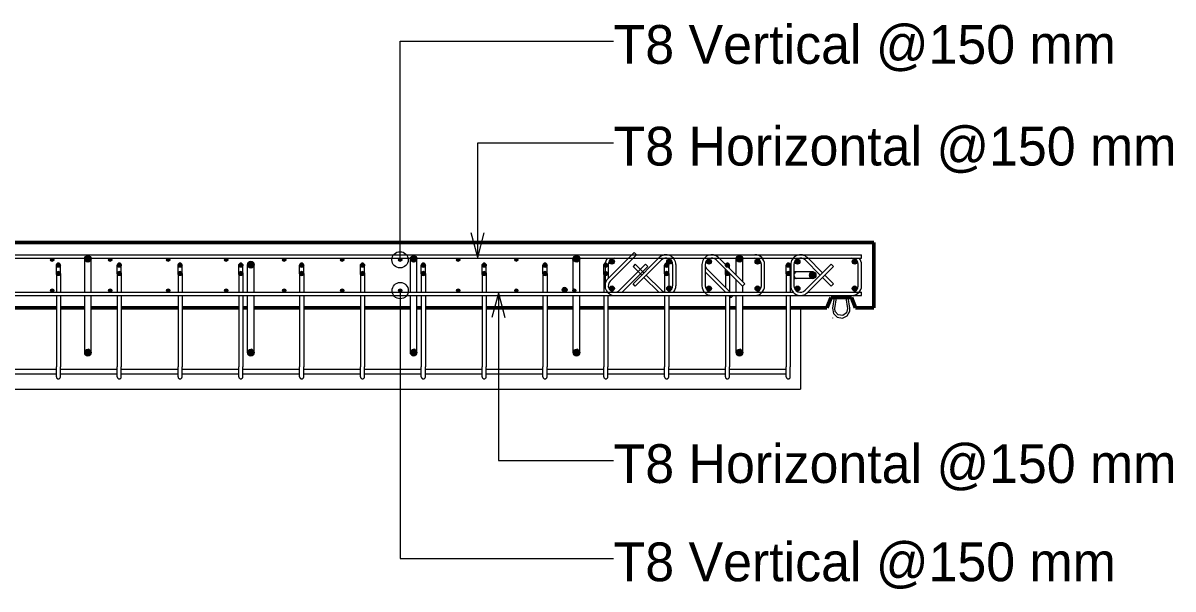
# Model space of a CAD drawing. Header units: millimetres. Extents: x -31655 to -5862, y 2843 to 78926.
# Drawn here: x -8687 to -5862, y 77382 to 78773 of the extents above; entities that cross this region are included whole.
import ezdxf

# ---------------------------------------------------------------- set-up
doc = ezdxf.new("R2010")
doc.units = ezdxf.units.MM
for name, color, linetype, lineweight in [('A-GENM', 13, 'Continuous', 18), ('A-WALL', 113, 'Continuous', 25), ('S-BEAM', 12, 'Continuous', 18), ('S-RBAR', 171, 'Continuous', 18), ('S-RBAR-IDEN', 171, 'Continuous', 9)]:
    doc.layers.add(name, color=color, linetype=linetype, lineweight=lineweight)
doc.styles.add('Nirmala UI', font='Nirmala.ttf', dxfattribs={"height": 95.25})

# ---------------------------------------------------------------- blocks, each defined once
blk = doc.blocks.new('loopbox down bent - Wire Loop-V2-Elevation Top1')
at = {"layer": 'A-GENM'}
for p, q in [((-26547.9, 78098), (-26551.7, 78072)), ((-26550.2, 78097.2), (-26548.6, 78097.2)), ((-26548.6, 78097.2), (-26548.6, 78098)), ((-26545.7, 78071.1), (-26541.8, 78097.5)), ((-26541.8, 78097.5), (-26541.7, 78098)), ((-26519, 78098), (-26519, 78097.5)), ((-26518.1, 78097.6), (-26519, 78097.5)), ((-26519, 78097.5), (-26515.1, 78071.1)), ((-26517.5, 78097.7), (-26518.1, 78097.6)), ((-26516.7, 78097.8), (-26517.5, 78097.7)), ((-26515.2, 78098), (-26516.7, 78097.8)), ((-26509.1, 78072), (-26512.9, 78098)), ((-26512.2, 78098), (-26512.2, 78097.2)), ((-26512.2, 78097.2), (-26510.6, 78097.2)), ((-26550.6, 78047.2), (-26550.6, 78048))]:
    blk.add_line(p, q, dxfattribs=at)
at = {"layer": 'A-GENM', "flags": 128}
for points in [[(-26551.7, 78072), (-26549.6, 78059), (-26540.3, 78049.7), (-26527.3, 78047.5), (-26515.5, 78053.2), (-26509.2, 78064.8), (-26509.1, 78072)], [(-26515.1, 78071.1), (-26517.5, 78060.3), (-26526.5, 78053.9), (-26537.5, 78055.1), (-26544.9, 78063.4), (-26545.7, 78071.1)]]:
    blk.add_lwpolyline(points, dxfattribs=at)
at = {"layer": 'A-GENM'}
for centre, start, end in [((-26550.2, 78098.4), 202.2055, 270), ((-26510.6, 78098.4), 270, 337.7945)]:
    blk.add_arc(centre, 1.2, start, end, dxfattribs=at)
blk = doc.blocks.new('M_Rectangular Corbel - M_Rectangular Corbel-5472199-Elevation Top1')
at = {"layer": 'S-BEAM'}
for p, q in [((-30270.4, 77873), (-30270.4, 78073)), ((-26630.4, 78073), (-26630.4, 77873)), ((-30270.4, 77873), (-26630.4, 77873))]:
    blk.add_line(p, q, dxfattribs=at)

msp = doc.modelspace()

# ---------------------------------------------------------------- hatches: boundary and pattern name
at = {"layer": 'S-RBAR'}
for points in [[(-8614.9, 78187), (-8610.9, 78191), (-8614.9, 78195), (-8618.9, 78191)], [(-8599.7, 78172.4), (-8594.7, 78177.4), (-8599.7, 78182.4), (-8604.7, 78177.4)], [(-8524.7, 78185.4), (-8519.2, 78193), (-8524.7, 78200.7), (-8533.7, 78197.7), (-8533.7, 78188.3)], [(-8472.4, 78187), (-8468.4, 78191), (-8472.4, 78195), (-8476.4, 78191)], [(-8450.3, 78172.4), (-8445.3, 78177.4), (-8450.3, 78182.4), (-8455.3, 78177.4)], [(-8330, 78187), (-8326, 78191), (-8330, 78195), (-8334, 78191), (-8331.2, 78188.2)], [(-8300.9, 78172.4), (-8295.9, 78177.4), (-8300.9, 78182.4), (-8305.9, 78177.4)], [(-8187.5, 78187), (-8183.5, 78191), (-8187.5, 78195), (-8191.5, 78191)], [(-8151.6, 78172.4), (-8146.6, 78177.4), (-8151.6, 78182.4), (-8156.6, 78177.4)], [(-8124.7, 78170.8), (-8119.2, 78178.4), (-8124.7, 78186), (-8133.7, 78183), (-8133.7, 78173.7)], [(-8045, 78187), (-8041, 78191), (-8045, 78195), (-8049, 78191)], [(-8002.2, 78172.4), (-7997.2, 78177.4), (-8002.2, 78182.4), (-8007.2, 78177.4)], [(-7902.5, 78187), (-7898.5, 78191), (-7902.5, 78195), (-7906.5, 78191)], [(-7852.8, 78172.4), (-7847.8, 78177.4), (-7852.8, 78182.4), (-7857.8, 78177.4)], [(-7760.1, 78187), (-7756.1, 78191), (-7760.1, 78195), (-7764.1, 78191)], [(-7724.7, 78185.4), (-7719.2, 78193), (-7724.7, 78200.7), (-7733.7, 78197.7), (-7733.7, 78188.3)], [(-7703.4, 78172.4), (-7698.4, 78177.4), (-7703.4, 78182.4), (-7708.4, 78177.4)], [(-7617.6, 78187), (-7613.6, 78191), (-7617.6, 78195), (-7621.6, 78191)], [(-7554.1, 78172.4), (-7549.1, 78177.4), (-7554.1, 78182.4), (-7559.1, 78177.4)], [(-7475.1, 78187), (-7471.1, 78191), (-7475.1, 78195), (-7479.1, 78191)], [(-7404.7, 78172.4), (-7399.7, 78177.4), (-7404.7, 78182.4), (-7409.7, 78177.4)], [(-7332.6, 78187), (-7328.6, 78191), (-7332.6, 78195), (-7336.6, 78191)], [(-7324.7, 78185.4), (-7319.2, 78193), (-7324.7, 78200.7), (-7333.7, 78197.7), (-7333.7, 78188.3)], [(-7255.3, 78172.4), (-7250.3, 78177.4), (-7255.3, 78182.4), (-7260.3, 78177.4)], [(-7240.3, 78180.1), (-7234.3, 78186.1), (-7240.3, 78192.1), (-7246.3, 78186.1), (-7243.2, 78183)], [(-7105.9, 78172.4), (-7100.9, 78177.4), (-7105.9, 78182.4), (-7110.9, 78177.4)], [(-7099.8, 78180.1), (-7093.8, 78186.1), (-7099.8, 78192.1), (-7105.8, 78186.1), (-7102.7, 78183)], [(-7001.8, 78180.1), (-6995.8, 78186.1), (-7001.8, 78192.1), (-7007.8, 78186.1), (-7004.7, 78183)], [(-6956.6, 78172.4), (-6951.6, 78177.4), (-6956.6, 78182.4), (-6961.6, 78177.4)], [(-6924.3, 78185.4), (-6918.8, 78193), (-6924.3, 78200.7), (-6933.3, 78197.7), (-6933.3, 78188.3)], [(-6882.6, 78180.1), (-6876.6, 78186.1), (-6882.6, 78192.1), (-6888.6, 78186.1), (-6885.5, 78183)], [(-6807.2, 78172.4), (-6802.2, 78177.4), (-6807.2, 78182.4), (-6812.2, 78177.4)], [(-6784.6, 78180.1), (-6778.6, 78186.1), (-6784.6, 78192.1), (-6790.6, 78186.1), (-6787.5, 78183)], [(-6644.1, 78180.1), (-6638.1, 78186.1), (-6644.1, 78192.1), (-6650.1, 78186.1), (-6647, 78183)], [(-8599.7, 78151.9), (-8594.7, 78156.9), (-8599.7, 78161.9), (-8604.7, 78156.9)], [(-8450.3, 78151.9), (-8445.3, 78156.9), (-8450.3, 78161.9), (-8455.3, 78156.9)], [(-8300.9, 78151.9), (-8295.9, 78156.9), (-8300.9, 78161.9), (-8305.9, 78156.9)], [(-8151.6, 78151.9), (-8146.6, 78156.9), (-8151.6, 78161.9), (-8156.6, 78156.9)], [(-8002.2, 78151.9), (-7997.2, 78156.9), (-8002.2, 78161.9), (-8007.2, 78156.9)], [(-7852.8, 78151.9), (-7847.8, 78156.9), (-7852.8, 78161.9), (-7857.8, 78156.9)], [(-7703.4, 78151.9), (-7698.4, 78156.9), (-7703.4, 78161.9), (-7708.4, 78156.9)], [(-7554.1, 78151.9), (-7549.1, 78156.9), (-7554.1, 78161.9), (-7559.1, 78156.9)], [(-7404.7, 78151.9), (-7399.7, 78156.9), (-7404.7, 78161.9), (-7409.7, 78156.9)], [(-7255.3, 78151.9), (-7250.3, 78156.9), (-7255.3, 78161.9), (-7260.3, 78156.9)], [(-7105.9, 78151.9), (-7100.9, 78156.9), (-7105.9, 78161.9), (-7110.9, 78156.9)], [(-6956.6, 78151.9), (-6951.6, 78156.9), (-6956.6, 78161.9), (-6961.6, 78156.9)], [(-6807.2, 78151.9), (-6802.2, 78156.9), (-6807.2, 78161.9), (-6812.2, 78156.9)], [(-6751.8, 78146.6), (-6742.4, 78146.6), (-6739.5, 78155.5), (-6747.1, 78161), (-6754.7, 78155.5)], [(-6751.8, 78146.6), (-6742.4, 78146.6), (-6739.5, 78155.5), (-6747.1, 78161), (-6754.7, 78155.5)], [(-7356.5, 78111), (-7350.5, 78117), (-7356.5, 78123), (-7362.4, 78116.9)], [(-7240.3, 78114), (-7234.3, 78120), (-7240.3, 78126), (-7246.3, 78120)], [(-7099.8, 78114), (-7093.8, 78120), (-7099.8, 78126), (-7105.8, 78120)], [(-7001.8, 78114), (-6995.8, 78120), (-7001.8, 78126), (-7007.8, 78120)], [(-6882.6, 78114), (-6876.6, 78120), (-6882.6, 78126), (-6888.6, 78120)], [(-6784.6, 78114), (-6778.6, 78120), (-6784.6, 78126), (-6790.6, 78120)], [(-6644.1, 78114), (-6638.1, 78120), (-6644.1, 78126), (-6650.1, 78120)], [(-8614.9, 78111), (-8610.9, 78115), (-8614.9, 78119), (-8618.9, 78115)], [(-8472.4, 78111), (-8468.4, 78115), (-8472.4, 78119), (-8476.4, 78115)], [(-8330, 78111), (-8326, 78115), (-8330, 78119), (-8334, 78115), (-8331.2, 78112.2)], [(-8187.5, 78111), (-8183.5, 78115), (-8187.5, 78119), (-8191.5, 78115)], [(-8045, 78111), (-8041, 78115), (-8045, 78119), (-8049, 78115)], [(-7902.5, 78111), (-7898.5, 78115), (-7902.5, 78119), (-7906.5, 78115)], [(-7760.1, 78111), (-7756.1, 78115), (-7760.1, 78119), (-7764.1, 78115)], [(-7617.6, 78111), (-7613.6, 78115), (-7617.6, 78119), (-7621.6, 78115)], [(-7475.1, 78111), (-7471.1, 78115), (-7475.1, 78119), (-7479.1, 78115)], [(-7332.6, 78111), (-7328.6, 78115), (-7332.6, 78119), (-7336.6, 78115)], [(-8524.7, 77955.4), (-8519.2, 77963), (-8524.7, 77970.7), (-8533.7, 77967.7), (-8533.7, 77958.3)], [(-8124.7, 77955.4), (-8119.2, 77963), (-8124.7, 77970.7), (-8133.7, 77967.7), (-8133.7, 77958.3)], [(-7724.7, 77955.4), (-7719.2, 77963), (-7724.7, 77970.7), (-7733.7, 77967.7), (-7733.7, 77958.3)], [(-7324.7, 77955.4), (-7319.2, 77963), (-7324.7, 77970.7), (-7333.7, 77967.7), (-7333.7, 77958.3)], [(-6924.3, 77955.4), (-6918.8, 77963), (-6924.3, 77970.7), (-6933.3, 77967.7), (-6933.3, 77958.3)]]:
    msp.add_hatch(color=256, dxfattribs=at).paths.add_polyline_path(points)
h = msp.add_hatch(color=256, dxfattribs=at)
edge = h.paths.add_edge_path()
edge.add_arc((-8614.9, 78191), 4, 0, 360)
h = msp.add_hatch(color=256, dxfattribs=at)
edge = h.paths.add_edge_path()
edge.add_arc((-8599.7, 78177.4), 5, 0, 360)
h = msp.add_hatch(color=256, dxfattribs=at)
edge = h.paths.add_edge_path()
edge.add_arc((-8527.2, 78193), 8, 0, 360)
h = msp.add_hatch(color=256, dxfattribs=at)
edge = h.paths.add_edge_path()
edge.add_arc((-8472.4, 78191), 4, 0, 360)
h = msp.add_hatch(color=256, dxfattribs=at)
edge = h.paths.add_edge_path()
edge.add_arc((-8450.3, 78177.4), 5, 0, 360)
h = msp.add_hatch(color=256, dxfattribs=at)
edge = h.paths.add_edge_path()
edge.add_arc((-8330, 78191), 4, 0, 360)
h = msp.add_hatch(color=256, dxfattribs=at)
edge = h.paths.add_edge_path()
edge.add_arc((-8300.9, 78177.4), 5, 0, 360)
h = msp.add_hatch(color=256, dxfattribs=at)
edge = h.paths.add_edge_path()
edge.add_arc((-8187.5, 78191), 4, 0, 360)
h = msp.add_hatch(color=256, dxfattribs=at)
edge = h.paths.add_edge_path()
edge.add_arc((-8151.6, 78177.4), 5, 0, 360)
h = msp.add_hatch(color=256, dxfattribs=at)
edge = h.paths.add_edge_path()
edge.add_arc((-8127.2, 78178.4), 8, 0, 360)
h = msp.add_hatch(color=256, dxfattribs=at)
edge = h.paths.add_edge_path()
edge.add_arc((-8045, 78191), 4, 0, 360)
h = msp.add_hatch(color=256, dxfattribs=at)
edge = h.paths.add_edge_path()
edge.add_arc((-8002.2, 78177.4), 5, 0, 360)
h = msp.add_hatch(color=256, dxfattribs=at)
edge = h.paths.add_edge_path()
edge.add_arc((-7902.5, 78191), 4, 0, 360)
h = msp.add_hatch(color=256, dxfattribs=at)
edge = h.paths.add_edge_path()
edge.add_arc((-7852.8, 78177.4), 5, 0, 360)
h = msp.add_hatch(color=256, dxfattribs=at)
edge = h.paths.add_edge_path()
edge.add_arc((-7760.1, 78191), 4, 0, 360)
h = msp.add_hatch(color=256, dxfattribs=at)
edge = h.paths.add_edge_path()
edge.add_arc((-7727.2, 78193), 8, 0, 360)
h = msp.add_hatch(color=256, dxfattribs=at)
edge = h.paths.add_edge_path()
edge.add_arc((-7703.4, 78177.4), 5, 0, 360)
h = msp.add_hatch(color=256, dxfattribs=at)
edge = h.paths.add_edge_path()
edge.add_arc((-7617.6, 78191), 4, 0, 360)
h = msp.add_hatch(color=256, dxfattribs=at)
edge = h.paths.add_edge_path()
edge.add_arc((-7554.1, 78177.4), 5, 0, 360)
h = msp.add_hatch(color=256, dxfattribs=at)
edge = h.paths.add_edge_path()
edge.add_arc((-7475.1, 78191), 4, 0, 360)
h = msp.add_hatch(color=256, dxfattribs=at)
edge = h.paths.add_edge_path()
edge.add_arc((-7404.7, 78177.4), 5, 0, 360)
h = msp.add_hatch(color=256, dxfattribs=at)
edge = h.paths.add_edge_path()
edge.add_arc((-7332.6, 78191), 4, 0, 360)
h = msp.add_hatch(color=256, dxfattribs=at)
edge = h.paths.add_edge_path()
edge.add_arc((-7327.2, 78193), 8, 0, 360)
h = msp.add_hatch(color=256, dxfattribs=at)
edge = h.paths.add_edge_path()
edge.add_arc((-7255.3, 78177.4), 5, 0, 360)
h = msp.add_hatch(color=256, dxfattribs=at)
edge = h.paths.add_edge_path()
edge.add_arc((-7240.3, 78186.1), 6, 0, 360)
h = msp.add_hatch(color=256, dxfattribs=at)
edge = h.paths.add_edge_path()
edge.add_arc((-7105.9, 78177.4), 5, 0, 360)
h = msp.add_hatch(color=256, dxfattribs=at)
edge = h.paths.add_edge_path()
edge.add_arc((-7099.8, 78186.1), 6, 0, 360)
h = msp.add_hatch(color=256, dxfattribs=at)
edge = h.paths.add_edge_path()
edge.add_arc((-7001.8, 78186.1), 6, 0, 360)
h = msp.add_hatch(color=256, dxfattribs=at)
edge = h.paths.add_edge_path()
edge.add_arc((-6956.6, 78177.4), 5, 0, 360)
h = msp.add_hatch(color=256, dxfattribs=at)
edge = h.paths.add_edge_path()
edge.add_arc((-6926.8, 78193), 8, 0, 360)
h = msp.add_hatch(color=256, dxfattribs=at)
edge = h.paths.add_edge_path()
edge.add_arc((-6882.6, 78186.1), 6, 0, 360)
h = msp.add_hatch(color=256, dxfattribs=at)
edge = h.paths.add_edge_path()
edge.add_arc((-6807.2, 78177.4), 5, 0, 360)
h = msp.add_hatch(color=256, dxfattribs=at)
edge = h.paths.add_edge_path()
edge.add_arc((-6784.6, 78186.1), 6, 0, 360)
h = msp.add_hatch(color=256, dxfattribs=at)
edge = h.paths.add_edge_path()
edge.add_arc((-6644.1, 78186.1), 6, 0, 360)
h = msp.add_hatch(color=256, dxfattribs=at)
edge = h.paths.add_edge_path()
edge.add_arc((-8599.7, 78156.9), 5, 0, 360)
h = msp.add_hatch(color=256, dxfattribs=at)
edge = h.paths.add_edge_path()
edge.add_arc((-8450.3, 78156.9), 5, 0, 360)
h = msp.add_hatch(color=256, dxfattribs=at)
edge = h.paths.add_edge_path()
edge.add_arc((-8300.9, 78156.9), 5, 0, 360)
h = msp.add_hatch(color=256, dxfattribs=at)
edge = h.paths.add_edge_path()
edge.add_arc((-8151.6, 78156.9), 5, 0, 360)
h = msp.add_hatch(color=256, dxfattribs=at)
edge = h.paths.add_edge_path()
edge.add_arc((-8002.2, 78156.9), 5, 0, 360)
h = msp.add_hatch(color=256, dxfattribs=at)
edge = h.paths.add_edge_path()
edge.add_arc((-7852.8, 78156.9), 5, 0, 360)
h = msp.add_hatch(color=256, dxfattribs=at)
edge = h.paths.add_edge_path()
edge.add_arc((-7703.4, 78156.9), 5, 0, 360)
h = msp.add_hatch(color=256, dxfattribs=at)
edge = h.paths.add_edge_path()
edge.add_arc((-7554.1, 78156.9), 5, 0, 360)
h = msp.add_hatch(color=256, dxfattribs=at)
edge = h.paths.add_edge_path()
edge.add_arc((-7404.7, 78156.9), 5, 0, 360)
h = msp.add_hatch(color=256, dxfattribs=at)
edge = h.paths.add_edge_path()
edge.add_arc((-7255.3, 78156.9), 5, 0, 360)
h = msp.add_hatch(color=256, dxfattribs=at)
edge = h.paths.add_edge_path()
edge.add_arc((-7105.9, 78156.9), 5, 0, 360)
h = msp.add_hatch(color=256, dxfattribs=at)
edge = h.paths.add_edge_path()
edge.add_arc((-6956.6, 78156.9), 5, 0, 360)
h = msp.add_hatch(color=256, dxfattribs=at)
edge = h.paths.add_edge_path()
edge.add_arc((-6807.2, 78156.9), 5, 0, 360)
h = msp.add_hatch(color=256, dxfattribs=at)
edge = h.paths.add_edge_path()
edge.add_arc((-6747.1, 78153), 8, 0, 360)
h = msp.add_hatch(color=256, dxfattribs=at)
edge = h.paths.add_edge_path()
edge.add_arc((-6747.1, 78153), 8, 0, 360)
h = msp.add_hatch(color=256, dxfattribs=at)
edge = h.paths.add_edge_path()
edge.add_arc((-7356.5, 78117), 6, 0, 360)
h = msp.add_hatch(color=256, dxfattribs=at)
edge = h.paths.add_edge_path()
edge.add_arc((-7240.3, 78120), 6, 0, 360)
h = msp.add_hatch(color=256, dxfattribs=at)
edge = h.paths.add_edge_path()
edge.add_arc((-7099.8, 78120), 6, 0, 360)
h = msp.add_hatch(color=256, dxfattribs=at)
edge = h.paths.add_edge_path()
edge.add_arc((-7001.8, 78120), 6, 0, 360)
h = msp.add_hatch(color=256, dxfattribs=at)
edge = h.paths.add_edge_path()
edge.add_arc((-6882.6, 78120), 6, 0, 360)
h = msp.add_hatch(color=256, dxfattribs=at)
edge = h.paths.add_edge_path()
edge.add_arc((-6784.6, 78120), 6, 0, 360)
h = msp.add_hatch(color=256, dxfattribs=at)
edge = h.paths.add_edge_path()
edge.add_arc((-6644.1, 78120), 6, 0, 360)
h = msp.add_hatch(color=256, dxfattribs=at)
edge = h.paths.add_edge_path()
edge.add_arc((-8614.9, 78115), 4, 0, 360)
h = msp.add_hatch(color=256, dxfattribs=at)
edge = h.paths.add_edge_path()
edge.add_arc((-8472.4, 78115), 4, 0, 360)
h = msp.add_hatch(color=256, dxfattribs=at)
edge = h.paths.add_edge_path()
edge.add_arc((-8330, 78115), 4, 0, 360)
h = msp.add_hatch(color=256, dxfattribs=at)
edge = h.paths.add_edge_path()
edge.add_arc((-8187.5, 78115), 4, 0, 360)
h = msp.add_hatch(color=256, dxfattribs=at)
edge = h.paths.add_edge_path()
edge.add_arc((-8045, 78115), 4, 0, 360)
h = msp.add_hatch(color=256, dxfattribs=at)
edge = h.paths.add_edge_path()
edge.add_arc((-7902.5, 78115), 4, 0, 360)
h = msp.add_hatch(color=256, dxfattribs=at)
edge = h.paths.add_edge_path()
edge.add_arc((-7760.1, 78115), 4, 0, 360)
h = msp.add_hatch(color=256, dxfattribs=at)
edge = h.paths.add_edge_path()
edge.add_arc((-7617.6, 78115), 4, 0, 360)
h = msp.add_hatch(color=256, dxfattribs=at)
edge = h.paths.add_edge_path()
edge.add_arc((-7475.1, 78115), 4, 0, 360)
h = msp.add_hatch(color=256, dxfattribs=at)
edge = h.paths.add_edge_path()
edge.add_arc((-7332.6, 78115), 4, 0, 360)
h = msp.add_hatch(color=256, dxfattribs=at)
edge = h.paths.add_edge_path()
edge.add_arc((-8527.2, 77963), 8, 0, 360)
h = msp.add_hatch(color=256, dxfattribs=at)
edge = h.paths.add_edge_path()
edge.add_arc((-8127.2, 77963), 8, 0, 360)
h = msp.add_hatch(color=256, dxfattribs=at)
edge = h.paths.add_edge_path()
edge.add_arc((-7727.2, 77963), 8, 0, 360)
h = msp.add_hatch(color=256, dxfattribs=at)
edge = h.paths.add_edge_path()
edge.add_arc((-7327.2, 77963), 8, 0, 360)
h = msp.add_hatch(color=256, dxfattribs=at)
edge = h.paths.add_edge_path()
edge.add_arc((-6926.8, 77963), 8, 0, 360)

# ---------------------------------------------------------------- linework, layer by layer
at = {"layer": 'A-WALL', "lineweight": 50}
for p, q in [((-6597.2, 78233), (-10597.2, 78233)), ((-6597.2, 78073), (-6597.2, 78233)), ((-6712.2, 78073), (-6702.2, 78098)), ((-6702.2, 78098), (-6652.2, 78098)), ((-6652.2, 78098), (-6642.2, 78073)), ((-8744.1, 78073), (-8604.7, 78073)), ((-8594.7, 78073), (-8535.2, 78073)), ((-8519.2, 78073), (-8455.3, 78073)), ((-8445.3, 78073), (-8305.9, 78073)), ((-8295.9, 78073), (-8156.6, 78073)), ((-8146.6, 78073), (-8135.2, 78073)), ((-8119.2, 78073), (-8007.2, 78073)), ((-7997.2, 78073), (-7857.8, 78073)), ((-7847.8, 78073), (-7735.2, 78073)), ((-7719.2, 78073), (-7708.4, 78073)), ((-7698.4, 78073), (-7559.1, 78073)), ((-7549.1, 78073), (-7409.7, 78073)), ((-7399.7, 78073), (-7335.2, 78073)), ((-7319.2, 78073), (-7260.3, 78073)), ((-7250.3, 78073), (-7110.9, 78073)), ((-7100.9, 78073), (-6961.6, 78073)), ((-6951.6, 78073), (-6934.8, 78073)), ((-6918.8, 78073), (-6812.2, 78073)), ((-6802.2, 78073), (-6712.2, 78073)), ((-6642.2, 78073), (-6597.2, 78073))]:
    msp.add_line(p, q, dxfattribs=at)
at = {"layer": 'S-RBAR'}
for p, q in [((-7185.8, 78208.4), (-7250.2, 78144)), ((-7185.8, 78208.4), (-7180.2, 78202.7)), ((-9961.2, 78203), (-6627.2, 78203)), ((-9943.5, 78195), (-6627.2, 78195)), ((-8614.9, 78195), (-8618.9, 78191)), ((-8618.9, 78191), (-8614.9, 78187)), ((-8610.9, 78191), (-8614.9, 78195)), ((-8614.9, 78187), (-8610.9, 78191)), ((-8599.7, 78182.4), (-8604.7, 78177.4)), ((-8594.7, 78177.4), (-8599.7, 78182.4)), ((-8535.2, 78153), (-8535.2, 78193)), ((-8524.7, 78200.7), (-8533.7, 78197.7)), ((-8533.7, 78197.7), (-8533.7, 78188.3)), ((-8533.7, 78188.3), (-8524.7, 78185.4)), ((-8519.2, 78193), (-8524.7, 78200.7)), ((-8524.7, 78185.4), (-8519.2, 78193)), ((-8519.2, 78153), (-8519.2, 78193)), ((-8472.4, 78195), (-8476.4, 78191)), ((-8476.4, 78191), (-8472.4, 78187)), ((-8468.4, 78191), (-8472.4, 78195)), ((-8472.4, 78187), (-8468.4, 78191)), ((-8450.3, 78182.4), (-8455.3, 78177.4)), ((-8445.3, 78177.4), (-8450.3, 78182.4)), ((-8330, 78195), (-8334, 78191)), ((-8334, 78191), (-8331.2, 78188.2)), ((-8331.2, 78188.2), (-8330, 78187)), ((-8326, 78191), (-8330, 78195)), ((-8330, 78187), (-8326, 78191)), ((-8300.9, 78182.4), (-8305.9, 78177.4)), ((-8295.9, 78177.4), (-8300.9, 78182.4)), ((-8187.5, 78195), (-8191.5, 78191)), ((-8191.5, 78191), (-8187.5, 78187)), ((-8183.5, 78191), (-8187.5, 78195)), ((-8187.5, 78187), (-8183.5, 78191)), ((-8151.6, 78182.4), (-8156.6, 78177.4)), ((-8146.6, 78177.4), (-8151.6, 78182.4)), ((-8124.7, 78186), (-8133.7, 78183)), ((-8133.7, 78183), (-8133.7, 78173.7)), ((-8119.2, 78178.4), (-8124.7, 78186)), ((-8045, 78195), (-8049, 78191)), ((-8049, 78191), (-8045, 78187)), ((-8041, 78191), (-8045, 78195)), ((-8045, 78187), (-8041, 78191)), ((-8002.2, 78182.4), (-8007.2, 78177.4)), ((-7997.2, 78177.4), (-8002.2, 78182.4)), ((-7902.5, 78195), (-7906.5, 78191)), ((-7906.5, 78191), (-7902.5, 78187)), ((-7898.5, 78191), (-7902.5, 78195)), ((-7902.5, 78187), (-7898.5, 78191)), ((-7852.8, 78182.4), (-7857.8, 78177.4)), ((-7847.8, 78177.4), (-7852.8, 78182.4)), ((-7760.1, 78195), (-7764.1, 78191)), ((-7764.1, 78191), (-7760.1, 78187)), ((-7756.1, 78191), (-7760.1, 78195)), ((-7760.1, 78187), (-7756.1, 78191)), ((-7735.2, 78153), (-7735.2, 78193)), ((-7724.7, 78200.7), (-7733.7, 78197.7)), ((-7733.7, 78197.7), (-7733.7, 78188.3)), ((-7733.7, 78188.3), (-7724.7, 78185.4)), ((-7719.2, 78193), (-7724.7, 78200.7)), ((-7724.7, 78185.4), (-7719.2, 78193)), ((-7719.2, 78153), (-7719.2, 78193)), ((-7703.4, 78182.4), (-7708.4, 78177.4)), ((-7698.4, 78177.4), (-7703.4, 78182.4)), ((-7617.6, 78195), (-7621.6, 78191)), ((-7621.6, 78191), (-7617.6, 78187)), ((-7613.6, 78191), (-7617.6, 78195)), ((-7617.6, 78187), (-7613.6, 78191)), ((-7554.1, 78182.4), (-7559.1, 78177.4)), ((-7549.1, 78177.4), (-7554.1, 78182.4)), ((-7475.1, 78195), (-7479.1, 78191)), ((-7479.1, 78191), (-7475.1, 78187)), ((-7471.1, 78191), (-7475.1, 78195)), ((-7475.1, 78187), (-7471.1, 78191)), ((-7404.7, 78182.4), (-7409.7, 78177.4)), ((-7399.7, 78177.4), (-7404.7, 78182.4)), ((-7332.6, 78195), (-7336.6, 78191)), ((-7336.6, 78191), (-7332.6, 78187)), ((-7335.2, 78153), (-7335.2, 78193)), ((-7324.7, 78200.7), (-7333.7, 78197.7)), ((-7333.7, 78197.7), (-7333.7, 78188.3)), ((-7333.7, 78188.3), (-7324.7, 78185.4)), ((-7328.6, 78191), (-7332.6, 78195)), ((-7332.6, 78187), (-7328.6, 78191)), ((-7319.2, 78193), (-7324.7, 78200.7)), ((-7324.7, 78185.4), (-7319.2, 78193)), ((-7319.2, 78153), (-7319.2, 78193)), ((-7255.3, 78182.4), (-7260.3, 78177.4)), ((-7257.2, 78179), (-7257.2, 78127)), ((-7250.3, 78177.4), (-7255.3, 78182.4)), ((-7249.2, 78179), (-7249.2, 78145)), ((-7240.3, 78192.1), (-7246.3, 78186.1)), ((-7246.3, 78186.1), (-7243.2, 78183)), ((-7180.2, 78202.7), (-7244.5, 78138.4)), ((-7243.2, 78183), (-7240.3, 78180.1)), ((-7234.3, 78186.1), (-7240.3, 78192.1)), ((-7240.3, 78180.1), (-7234.3, 78186.1)), ((-7221.9, 78115.7), (-7157.5, 78180.1)), ((-7188.5, 78131.7), (-7124.2, 78196)), ((-7182.9, 78180.1), (-7188.5, 78174.4)), ((-7182.9, 78126), (-7118.5, 78190.4)), ((-7161.5, 78158.7), (-7182.9, 78180.1)), ((-7151.9, 78174.4), (-7157.5, 78180.1)), ((-7105.9, 78182.4), (-7110.9, 78177.4)), ((-7100.9, 78177.4), (-7105.9, 78182.4)), ((-7099.8, 78192.1), (-7105.8, 78186.1)), ((-7105.8, 78186.1), (-7102.7, 78183)), ((-7102.7, 78183), (-7099.8, 78180.1)), ((-7093.8, 78186.1), (-7099.8, 78192.1)), ((-7099.8, 78180.1), (-7093.8, 78186.1)), ((-7091.2, 78179), (-7091.2, 78127)), ((-7083.2, 78179), (-7083.2, 78127)), ((-7019.2, 78179), (-7019.2, 78127)), ((-7011.2, 78179), (-7011.2, 78127)), ((-7001.8, 78192.1), (-7007.8, 78186.1)), ((-7007.8, 78186.1), (-7004.7, 78183)), ((-7004.7, 78183), (-7001.8, 78180.1)), ((-6995.8, 78186.1), (-7001.8, 78192.1)), ((-7001.8, 78180.1), (-6995.8, 78186.1)), ((-6919.6, 78126), (-6983.9, 78190.4)), ((-6913.9, 78131.7), (-6978.3, 78196)), ((-6956.6, 78182.4), (-6961.6, 78177.4)), ((-6951.6, 78177.4), (-6956.6, 78182.4)), ((-6934.8, 78153), (-6934.8, 78193)), ((-6924.3, 78200.7), (-6933.3, 78197.7)), ((-6933.3, 78197.7), (-6933.3, 78188.3)), ((-6933.3, 78188.3), (-6924.3, 78185.4)), ((-6918.8, 78193), (-6924.3, 78200.7)), ((-6924.3, 78185.4), (-6918.8, 78193)), ((-6918.8, 78153), (-6918.8, 78193)), ((-6882.6, 78192.1), (-6888.6, 78186.1)), ((-6888.6, 78186.1), (-6885.5, 78183)), ((-6885.5, 78183), (-6882.6, 78180.1)), ((-6876.6, 78186.1), (-6882.6, 78192.1)), ((-6882.6, 78180.1), (-6876.6, 78186.1)), ((-6873.2, 78127), (-6873.2, 78179)), ((-6865.2, 78127), (-6865.2, 78179)), ((-6807.2, 78182.4), (-6812.2, 78177.4)), ((-6802.2, 78177.4), (-6807.2, 78182.4)), ((-6801.2, 78179), (-6801.2, 78127)), ((-6793.2, 78179), (-6793.2, 78127)), ((-6784.6, 78192.1), (-6790.6, 78186.1)), ((-6790.6, 78186.1), (-6787.5, 78183)), ((-6787.5, 78183), (-6784.6, 78180.1)), ((-6778.6, 78186.1), (-6784.6, 78192.1)), ((-6784.6, 78180.1), (-6778.6, 78186.1)), ((-6728.6, 78153), (-6765.9, 78190.4)), ((-6765.9, 78115.7), (-6701.5, 78180.1)), ((-6722.9, 78158.7), (-6760.2, 78196)), ((-6695.9, 78174.4), (-6701.5, 78180.1)), ((-6644.1, 78192.1), (-6650.1, 78186.1)), ((-6650.1, 78186.1), (-6647, 78183)), ((-6647, 78183), (-6644.1, 78180.1)), ((-6638.1, 78186.1), (-6644.1, 78192.1)), ((-6644.1, 78180.1), (-6638.1, 78186.1)), ((-6635.2, 78127), (-6635.2, 78179)), ((-6627.2, 78195), (-6627.2, 78203)), ((-6627.2, 78127), (-6627.2, 78179)), ((-8604.7, 78157.1), (-8604.7, 78177.4)), ((-8604.7, 78177.4), (-8599.7, 78172.4)), ((-8599.7, 78161.9), (-8604.7, 78156.9)), ((-8604.7, 78156.9), (-8604.7, 78131.9)), ((-8604.7, 78156.9), (-8599.7, 78151.9)), ((-8599.7, 78172.4), (-8594.7, 78177.4)), ((-8594.7, 78156.9), (-8599.7, 78161.9)), ((-8599.7, 78151.9), (-8594.7, 78156.9)), ((-8594.7, 78157.1), (-8594.7, 78177.4)), ((-8594.7, 78156.9), (-8594.7, 78131.9)), ((-8535.2, 78111), (-8535.2, 78153)), ((-8519.2, 78111), (-8519.2, 78153)), ((-8455.3, 78157.1), (-8455.3, 78177.4)), ((-8455.3, 78177.4), (-8450.3, 78172.4)), ((-8450.3, 78161.9), (-8455.3, 78156.9)), ((-8455.3, 78156.9), (-8455.3, 78131.9)), ((-8455.3, 78156.9), (-8450.3, 78151.9)), ((-8450.3, 78172.4), (-8445.3, 78177.4)), ((-8445.3, 78156.9), (-8450.3, 78161.9)), ((-8450.3, 78151.9), (-8445.3, 78156.9)), ((-8445.3, 78157.1), (-8445.3, 78177.4)), ((-8445.3, 78156.9), (-8445.3, 78131.9)), ((-8305.9, 78157.1), (-8305.9, 78177.4)), ((-8305.9, 78177.4), (-8300.9, 78172.4)), ((-8300.9, 78161.9), (-8305.9, 78156.9)), ((-8305.9, 78156.9), (-8305.9, 78131.9)), ((-8305.9, 78156.9), (-8300.9, 78151.9)), ((-8300.9, 78172.4), (-8295.9, 78177.4)), ((-8295.9, 78156.9), (-8300.9, 78161.9)), ((-8300.9, 78151.9), (-8295.9, 78156.9)), ((-8295.9, 78157.1), (-8295.9, 78177.4)), ((-8295.9, 78156.9), (-8295.9, 78131.9)), ((-8156.6, 78157.1), (-8156.6, 78177.4)), ((-8156.6, 78177.4), (-8151.6, 78172.4)), ((-8151.6, 78161.9), (-8156.6, 78156.9)), ((-8156.6, 78156.9), (-8156.6, 78131.9)), ((-8156.6, 78156.9), (-8151.6, 78151.9)), ((-8151.6, 78172.4), (-8146.6, 78177.4)), ((-8146.6, 78156.9), (-8151.6, 78161.9)), ((-8151.6, 78151.9), (-8146.6, 78156.9)), ((-8146.6, 78157.1), (-8146.6, 78177.4)), ((-8146.6, 78156.9), (-8146.6, 78131.9)), ((-8135.2, 78138.4), (-8135.2, 78178.4)), ((-8133.7, 78173.7), (-8124.7, 78170.8)), ((-8124.7, 78170.8), (-8119.2, 78178.4)), ((-8119.2, 78138.4), (-8119.2, 78178.4)), ((-8007.2, 78157.1), (-8007.2, 78177.4)), ((-8007.2, 78177.4), (-8002.2, 78172.4)), ((-8002.2, 78161.9), (-8007.2, 78156.9)), ((-8007.2, 78156.9), (-8007.2, 78131.9)), ((-8007.2, 78156.9), (-8002.2, 78151.9)), ((-8002.2, 78172.4), (-7997.2, 78177.4)), ((-7997.2, 78156.9), (-8002.2, 78161.9)), ((-8002.2, 78151.9), (-7997.2, 78156.9)), ((-7997.2, 78157.1), (-7997.2, 78177.4)), ((-7997.2, 78156.9), (-7997.2, 78131.9)), ((-7857.8, 78157.1), (-7857.8, 78177.4)), ((-7857.8, 78177.4), (-7852.8, 78172.4)), ((-7852.8, 78161.9), (-7857.8, 78156.9)), ((-7857.8, 78156.9), (-7857.8, 78131.9)), ((-7857.8, 78156.9), (-7852.8, 78151.9)), ((-7852.8, 78172.4), (-7847.8, 78177.4)), ((-7847.8, 78156.9), (-7852.8, 78161.9)), ((-7852.8, 78151.9), (-7847.8, 78156.9)), ((-7847.8, 78157.1), (-7847.8, 78177.4)), ((-7847.8, 78156.9), (-7847.8, 78131.9)), ((-7735.2, 78111), (-7735.2, 78153)), ((-7719.2, 78111), (-7719.2, 78153)), ((-7708.4, 78157.1), (-7708.4, 78177.4)), ((-7708.4, 78177.4), (-7703.4, 78172.4)), ((-7703.4, 78161.9), (-7708.4, 78156.9)), ((-7708.4, 78156.9), (-7708.4, 78131.9)), ((-7708.4, 78156.9), (-7703.4, 78151.9)), ((-7703.4, 78172.4), (-7698.4, 78177.4)), ((-7698.4, 78156.9), (-7703.4, 78161.9)), ((-7703.4, 78151.9), (-7698.4, 78156.9)), ((-7698.4, 78157.1), (-7698.4, 78177.4)), ((-7698.4, 78156.9), (-7698.4, 78131.9)), ((-7559.1, 78157.1), (-7559.1, 78177.4)), ((-7559.1, 78177.4), (-7554.1, 78172.4)), ((-7554.1, 78161.9), (-7559.1, 78156.9)), ((-7559.1, 78156.9), (-7559.1, 78131.9)), ((-7559.1, 78156.9), (-7554.1, 78151.9)), ((-7554.1, 78172.4), (-7549.1, 78177.4)), ((-7549.1, 78156.9), (-7554.1, 78161.9)), ((-7554.1, 78151.9), (-7549.1, 78156.9)), ((-7549.1, 78157.1), (-7549.1, 78177.4)), ((-7549.1, 78156.9), (-7549.1, 78131.9)), ((-7409.7, 78157.1), (-7409.7, 78177.4)), ((-7409.7, 78177.4), (-7404.7, 78172.4)), ((-7404.7, 78161.9), (-7409.7, 78156.9)), ((-7409.7, 78156.9), (-7409.7, 78131.9)), ((-7409.7, 78156.9), (-7404.7, 78151.9)), ((-7404.7, 78172.4), (-7399.7, 78177.4)), ((-7399.7, 78156.9), (-7404.7, 78161.9)), ((-7404.7, 78151.9), (-7399.7, 78156.9)), ((-7399.7, 78157.1), (-7399.7, 78177.4)), ((-7399.7, 78156.9), (-7399.7, 78131.9)), ((-7335.2, 78111), (-7335.2, 78153)), ((-7319.2, 78111), (-7319.2, 78153)), ((-7260.3, 78157.1), (-7260.3, 78177.4)), ((-7260.3, 78177.4), (-7255.3, 78172.4)), ((-7255.3, 78161.9), (-7260.3, 78156.9)), ((-7260.3, 78156.9), (-7260.3, 78131.9)), ((-7260.3, 78156.9), (-7255.3, 78151.9)), ((-7255.3, 78172.4), (-7250.3, 78177.4)), ((-7250.3, 78156.9), (-7255.3, 78161.9)), ((-7255.3, 78151.9), (-7250.3, 78156.9)), ((-7215.2, 78111), (-7151.9, 78174.4)), ((-7167.1, 78153), (-7188.5, 78174.4)), ((-7118.5, 78115.7), (-7155.8, 78153)), ((-7110.9, 78157.1), (-7110.9, 78177.4)), ((-7110.9, 78177.4), (-7105.9, 78172.4)), ((-7105.9, 78161.9), (-7110.9, 78156.9)), ((-7110.9, 78156.9), (-7110.9, 78131.9)), ((-7110.9, 78156.9), (-7105.9, 78151.9)), ((-7105.9, 78172.4), (-7100.9, 78177.4)), ((-7100.9, 78156.9), (-7105.9, 78161.9)), ((-7105.9, 78151.9), (-7100.9, 78156.9)), ((-7100.9, 78157.1), (-7100.9, 78177.4)), ((-7100.9, 78156.9), (-7100.9, 78131.9)), ((-7011.2, 78161.1), (-6961.1, 78111)), ((-7006.5, 78167.7), (-6949.8, 78111)), ((-6961.6, 78177.4), (-6956.6, 78172.4)), ((-6961.6, 78157.1), (-6961.6, 78168.5)), ((-6956.6, 78161.9), (-6961.6, 78156.9)), ((-6961.6, 78156.9), (-6961.6, 78131.9)), ((-6961.6, 78156.9), (-6956.6, 78151.9)), ((-6956.6, 78172.4), (-6951.6, 78177.4)), ((-6951.6, 78156.9), (-6956.6, 78161.9)), ((-6956.6, 78151.9), (-6951.6, 78156.9)), ((-6951.6, 78169.9), (-6951.6, 78177.4)), ((-6951.6, 78157.1), (-6951.6, 78158.2)), ((-6951.6, 78156.9), (-6951.6, 78131.9)), ((-6934.8, 78152.6), (-6934.8, 78153)), ((-6918.8, 78136.6), (-6918.8, 78153)), ((-6812.2, 78157.1), (-6812.2, 78177.4)), ((-6812.2, 78177.4), (-6807.2, 78172.4)), ((-6807.2, 78161.9), (-6812.2, 78156.9)), ((-6812.2, 78156.9), (-6812.2, 78131.9)), ((-6812.2, 78156.9), (-6807.2, 78151.9)), ((-6807.2, 78172.4), (-6802.2, 78177.4)), ((-6802.2, 78156.9), (-6807.2, 78161.9)), ((-6807.2, 78151.9), (-6802.2, 78156.9)), ((-6802.2, 78157.1), (-6802.2, 78177.4)), ((-6802.2, 78156.9), (-6802.2, 78131.9)), ((-6791.3, 78161), (-6790.6, 78161)), ((-6747.7, 78161), (-6790.6, 78161)), ((-6747.7, 78161), (-6784.5, 78161)), ((-6760.2, 78110.1), (-6695.9, 78174.4)), ((-6747.1, 78161), (-6754.7, 78155.5)), ((-6747.1, 78161), (-6754.7, 78155.5)), ((-6754.7, 78155.5), (-6751.8, 78146.6)), ((-6754.7, 78155.5), (-6751.8, 78146.6)), ((-6747.1, 78161), (-6747.7, 78161)), ((-6747.1, 78161), (-6747.7, 78161)), ((-6739.5, 78155.5), (-6747.1, 78161)), ((-6739.5, 78155.5), (-6747.1, 78161)), ((-6742.4, 78146.6), (-6739.5, 78155.5)), ((-6742.4, 78146.6), (-6739.5, 78155.5)), ((-6695.9, 78131.7), (-6717.2, 78153)), ((-8604.7, 78131.9), (-8604.7, 78111)), ((-8594.7, 78131.9), (-8594.7, 78111)), ((-8455.3, 78131.9), (-8455.3, 78111)), ((-8445.3, 78131.9), (-8445.3, 78111)), ((-8305.9, 78131.9), (-8305.9, 78111)), ((-8295.9, 78131.9), (-8295.9, 78111)), ((-8156.6, 78131.9), (-8156.6, 78111)), ((-8146.6, 78131.9), (-8146.6, 78111)), ((-8135.2, 78111), (-8135.2, 78138.4)), ((-8119.2, 78111), (-8119.2, 78138.4)), ((-8007.2, 78131.9), (-8007.2, 78111)), ((-7997.2, 78131.9), (-7997.2, 78111)), ((-7857.8, 78131.9), (-7857.8, 78111)), ((-7847.8, 78131.9), (-7847.8, 78111)), ((-7708.4, 78131.9), (-7708.4, 78111)), ((-7698.4, 78131.9), (-7698.4, 78111)), ((-7559.1, 78131.9), (-7559.1, 78111)), ((-7549.1, 78131.9), (-7549.1, 78111)), ((-7409.7, 78131.9), (-7409.7, 78111)), ((-7399.7, 78131.9), (-7399.7, 78111)), ((-7356.5, 78123), (-7362.4, 78116.9)), ((-7350.5, 78117), (-7356.5, 78123)), ((-7260.3, 78131.9), (-7260.3, 78111)), ((-7240.3, 78126), (-7246.3, 78120)), ((-7234.3, 78120), (-7240.3, 78126)), ((-7182.9, 78126), (-7188.5, 78131.7)), ((-7125.1, 78111), (-7161.5, 78147.4)), ((-7110.9, 78131.9), (-7110.9, 78111.5)), ((-7099.8, 78126), (-7105.8, 78120)), ((-7100.9, 78131.9), (-7100.9, 78112.5)), ((-7093.8, 78120), (-7099.8, 78126)), ((-7001.8, 78126), (-7007.8, 78120)), ((-6995.8, 78120), (-7001.8, 78126)), ((-6961.6, 78131.9), (-6961.6, 78122.8)), ((-6951.6, 78131.9), (-6951.6, 78112.8)), ((-6934.8, 78111), (-6934.8, 78141.2)), ((-6913.9, 78131.7), (-6919.6, 78126)), ((-6918.8, 78111), (-6918.8, 78126.8)), ((-6882.6, 78126), (-6888.6, 78120)), ((-6876.6, 78120), (-6882.6, 78126)), ((-6812.2, 78131.9), (-6812.2, 78111)), ((-6802.2, 78131.9), (-6802.2, 78111)), ((-6791.3, 78145), (-6790.6, 78145)), ((-6784.9, 78145), (-6790.6, 78145)), ((-6784.6, 78126), (-6790.6, 78120)), ((-6778.6, 78120), (-6784.6, 78126)), ((-6747.7, 78145), (-6784.5, 78145)), ((-6747.7, 78145), (-6784.5, 78145)), ((-6751.8, 78146.6), (-6742.4, 78146.6)), ((-6751.8, 78146.6), (-6742.4, 78146.6)), ((-6747.1, 78145), (-6747.7, 78145)), ((-6747.1, 78145), (-6747.7, 78145)), ((-6701.5, 78126), (-6722.9, 78147.4)), ((-6695.9, 78131.7), (-6701.5, 78126)), ((-6644.1, 78126), (-6650.1, 78120)), ((-6638.1, 78120), (-6644.1, 78126)), ((-10241.2, 78103), (-6627.2, 78103)), ((-9943.5, 78111), (-6794.9, 78111)), ((-8614.9, 78119), (-8618.9, 78115)), ((-8618.9, 78115), (-8614.9, 78111)), ((-8610.9, 78115), (-8614.9, 78119)), ((-8614.9, 78111), (-8610.9, 78115)), ((-8604.7, 78103), (-8604.7, 77928)), ((-8594.7, 78103), (-8594.7, 77928)), ((-8535.2, 78003), (-8535.2, 78103)), ((-8519.2, 78003), (-8519.2, 78103)), ((-8472.4, 78119), (-8476.4, 78115)), ((-8476.4, 78115), (-8472.4, 78111)), ((-8468.4, 78115), (-8472.4, 78119)), ((-8472.4, 78111), (-8468.4, 78115)), ((-8455.3, 78103), (-8455.3, 77928)), ((-8445.3, 78103), (-8445.3, 77928)), ((-8330, 78119), (-8334, 78115)), ((-8334, 78115), (-8331.2, 78112.2)), ((-8331.2, 78112.2), (-8330, 78111)), ((-8326, 78115), (-8330, 78119)), ((-8330, 78111), (-8326, 78115)), ((-8305.9, 78103), (-8305.9, 77928)), ((-8295.9, 78103), (-8295.9, 77928)), ((-8187.5, 78119), (-8191.5, 78115)), ((-8191.5, 78115), (-8187.5, 78111)), ((-8183.5, 78115), (-8187.5, 78119)), ((-8187.5, 78111), (-8183.5, 78115)), ((-8156.6, 78103), (-8156.6, 77928)), ((-8146.6, 78103), (-8146.6, 77928)), ((-8135.2, 78003), (-8135.2, 78103)), ((-8119.2, 78003), (-8119.2, 78103)), ((-8045, 78119), (-8049, 78115)), ((-8049, 78115), (-8045, 78111)), ((-8041, 78115), (-8045, 78119)), ((-8045, 78111), (-8041, 78115)), ((-8007.2, 78103), (-8007.2, 77928)), ((-7997.2, 78103), (-7997.2, 77928)), ((-7902.5, 78119), (-7906.5, 78115)), ((-7906.5, 78115), (-7902.5, 78111)), ((-7898.5, 78115), (-7902.5, 78119)), ((-7902.5, 78111), (-7898.5, 78115)), ((-7857.8, 78103), (-7857.8, 77928)), ((-7847.8, 78103), (-7847.8, 77928)), ((-7760.1, 78119), (-7764.1, 78115)), ((-7764.1, 78115), (-7760.1, 78111)), ((-7756.1, 78115), (-7760.1, 78119)), ((-7760.1, 78111), (-7756.1, 78115)), ((-7735.2, 78003), (-7735.2, 78103)), ((-7719.2, 78003), (-7719.2, 78103)), ((-7708.4, 78103), (-7708.4, 77928)), ((-7698.4, 78103), (-7698.4, 77928)), ((-7617.6, 78119), (-7621.6, 78115)), ((-7621.6, 78115), (-7617.6, 78111)), ((-7613.6, 78115), (-7617.6, 78119)), ((-7617.6, 78111), (-7613.6, 78115)), ((-7559.1, 78103), (-7559.1, 77928)), ((-7549.1, 78103), (-7549.1, 77928)), ((-7475.1, 78119), (-7479.1, 78115)), ((-7479.1, 78115), (-7475.1, 78111)), ((-7471.1, 78115), (-7475.1, 78119)), ((-7475.1, 78111), (-7471.1, 78115)), ((-7409.7, 78103), (-7409.7, 77928)), ((-7399.7, 78103), (-7399.7, 77928)), ((-7362.4, 78116.9), (-7356.5, 78111)), ((-7356.5, 78111), (-7350.5, 78117)), ((-7332.6, 78119), (-7336.6, 78115)), ((-7336.6, 78115), (-7332.6, 78111)), ((-7335.2, 78003), (-7335.2, 78103)), ((-7328.6, 78115), (-7332.6, 78119)), ((-7332.6, 78111), (-7328.6, 78115)), ((-7319.2, 78003), (-7319.2, 78103)), ((-7260.3, 78103), (-7260.3, 77928)), ((-7250.3, 78103), (-7250.3, 77928)), ((-7246.3, 78120), (-7240.3, 78114)), ((-7240.3, 78114), (-7234.3, 78120)), ((-7233.2, 78111), (-6794.9, 78111)), ((-7233.2, 78103), (-6651.2, 78103)), ((-7110.9, 78103), (-7110.9, 77928)), ((-7105.8, 78120), (-7099.8, 78114)), ((-7100.9, 78103), (-7100.9, 77928)), ((-7099.8, 78114), (-7093.8, 78120)), ((-7007.8, 78120), (-7001.8, 78114)), ((-7001.8, 78114), (-6995.8, 78120)), ((-6995.2, 78111), (-6889.2, 78111)), ((-6995.2, 78103), (-6889.2, 78103)), ((-6961.6, 78103), (-6961.6, 77928)), ((-6953.1, 78103), (-6947.8, 78097.7)), ((-6951.6, 78101.5), (-6951.6, 77928)), ((-6947.8, 78097.7), (-6942.5, 78103)), ((-6934.8, 78003), (-6934.8, 78103)), ((-6918.8, 78003), (-6918.8, 78103)), ((-6888.6, 78120), (-6882.6, 78114)), ((-6882.6, 78114), (-6876.6, 78120)), ((-6812.2, 78103), (-6812.2, 77928)), ((-6802.2, 78103), (-6802.2, 77928)), ((-6790.6, 78120), (-6784.6, 78114)), ((-6784.6, 78114), (-6778.6, 78120)), ((-6759.2, 78111), (-6627.2, 78111)), ((-6759.2, 78111), (-6651.2, 78111)), ((-6650.1, 78120), (-6644.1, 78114)), ((-6644.1, 78114), (-6638.1, 78120)), ((-6627.2, 78103), (-6627.2, 78111)), ((-8535.2, 77963), (-8535.2, 78003)), ((-8519.2, 77963), (-8519.2, 78003)), ((-8135.2, 77963), (-8135.2, 78003)), ((-8119.2, 77963), (-8119.2, 78003)), ((-7735.2, 77963), (-7735.2, 78003)), ((-7719.2, 77963), (-7719.2, 78003)), ((-7335.2, 77963), (-7335.2, 78003)), ((-7319.2, 77963), (-7319.2, 78003)), ((-6934.8, 77963), (-6934.8, 78003)), ((-6918.8, 77963), (-6918.8, 78003)), ((-8524.7, 77970.7), (-8533.7, 77967.7)), ((-8533.7, 77967.7), (-8533.7, 77958.3)), ((-8533.7, 77958.3), (-8524.7, 77955.4)), ((-8519.2, 77963), (-8524.7, 77970.7)), ((-8524.7, 77955.4), (-8519.2, 77963)), ((-8124.7, 77970.7), (-8133.7, 77967.7)), ((-8133.7, 77967.7), (-8133.7, 77958.3)), ((-8133.7, 77958.3), (-8124.7, 77955.4)), ((-8119.2, 77963), (-8124.7, 77970.7)), ((-8124.7, 77955.4), (-8119.2, 77963)), ((-7724.7, 77970.7), (-7733.7, 77967.7)), ((-7733.7, 77967.7), (-7733.7, 77958.3)), ((-7733.7, 77958.3), (-7724.7, 77955.4)), ((-7719.2, 77963), (-7724.7, 77970.7)), ((-7724.7, 77955.4), (-7719.2, 77963)), ((-7324.7, 77970.7), (-7333.7, 77967.7)), ((-7333.7, 77967.7), (-7333.7, 77958.3)), ((-7333.7, 77958.3), (-7324.7, 77955.4)), ((-7319.2, 77963), (-7324.7, 77970.7)), ((-7324.7, 77955.4), (-7319.2, 77963)), ((-6924.3, 77970.7), (-6933.3, 77967.7)), ((-6933.3, 77967.7), (-6933.3, 77958.3)), ((-6933.3, 77958.3), (-6924.3, 77955.4)), ((-6918.8, 77963), (-6924.3, 77970.7)), ((-6924.3, 77955.4), (-6918.8, 77963)), ((-8604.7, 77903), (-8604.7, 77928)), ((-8594.7, 77903), (-8594.7, 77928)), ((-8455.3, 77903), (-8455.3, 77928)), ((-8445.3, 77903), (-8445.3, 77928)), ((-8305.9, 77903), (-8305.9, 77928)), ((-8295.9, 77903), (-8295.9, 77928)), ((-8156.6, 77903), (-8156.6, 77928)), ((-8146.6, 77903), (-8146.6, 77928)), ((-8007.2, 77903), (-8007.2, 77928)), ((-7997.2, 77903), (-7997.2, 77928)), ((-7857.8, 77903), (-7857.8, 77928)), ((-7847.8, 77903), (-7847.8, 77928)), ((-7708.4, 77903), (-7708.4, 77928)), ((-7698.4, 77903), (-7698.4, 77928)), ((-7559.1, 77903), (-7559.1, 77928)), ((-7549.1, 77903), (-7549.1, 77928)), ((-7409.7, 77903), (-7409.7, 77928)), ((-7399.7, 77903), (-7399.7, 77928)), ((-7260.3, 77903), (-7260.3, 77928)), ((-7250.3, 77903), (-7250.3, 77928)), ((-7110.9, 77903), (-7110.9, 77928)), ((-7100.9, 77903), (-7100.9, 77928)), ((-6961.6, 77903), (-6961.6, 77928)), ((-6951.6, 77903), (-6951.6, 77928)), ((-6812.2, 77903), (-6812.2, 77928)), ((-6802.2, 77903), (-6802.2, 77928)), ((-8744.1, 77922.2), (-8604.7, 77922.2)), ((-8744.1, 77910.2), (-8604.7, 77910.2)), ((-8594.7, 77922.2), (-8455.3, 77922.2)), ((-8594.7, 77910.2), (-8455.3, 77910.2)), ((-8445.3, 77922.2), (-8305.9, 77922.2)), ((-8445.3, 77910.2), (-8305.9, 77910.2)), ((-8295.9, 77922.2), (-8156.6, 77922.2)), ((-8295.9, 77910.2), (-8156.6, 77910.2)), ((-8146.6, 77922.2), (-8007.2, 77922.2)), ((-8146.6, 77910.2), (-8007.2, 77910.2)), ((-7997.2, 77922.2), (-7857.8, 77922.2)), ((-7997.2, 77910.2), (-7857.8, 77910.2)), ((-7847.8, 77922.2), (-7708.4, 77922.2)), ((-7847.8, 77910.2), (-7708.4, 77910.2)), ((-7698.4, 77922.2), (-7559.1, 77922.2)), ((-7698.4, 77910.2), (-7559.1, 77910.2)), ((-7549.1, 77922.2), (-7409.7, 77922.2)), ((-7549.1, 77910.2), (-7409.7, 77910.2)), ((-7399.7, 77922.2), (-7260.3, 77922.2)), ((-7399.7, 77910.2), (-7260.3, 77910.2)), ((-7250.3, 77922.2), (-7110.9, 77922.2)), ((-7250.3, 77910.2), (-7110.9, 77910.2)), ((-7100.9, 77922.2), (-6961.6, 77922.2)), ((-7100.9, 77910.2), (-6961.6, 77910.2)), ((-6951.6, 77922.2), (-6812.2, 77922.2)), ((-6951.6, 77910.2), (-6812.2, 77910.2))]:
    msp.add_line(p, q, dxfattribs=at)
for centre, radius in [((-8614.9, 78191), 4), ((-8599.7, 78177.4), 5), ((-8527.2, 78193), 8), ((-8472.4, 78191), 4), ((-8450.3, 78177.4), 5), ((-8330, 78191), 4), ((-8300.9, 78177.4), 5), ((-8187.5, 78191), 4), ((-8151.6, 78177.4), 5), ((-8127.2, 78178.4), 8), ((-8045, 78191), 4), ((-8002.2, 78177.4), 5), ((-7902.5, 78191), 4), ((-7852.8, 78177.4), 5), ((-7760.1, 78191), 4), ((-7727.2, 78193), 8), ((-7703.4, 78177.4), 5), ((-7617.6, 78191), 4), ((-7554.1, 78177.4), 5), ((-7475.1, 78191), 4), ((-7404.7, 78177.4), 5), ((-7332.6, 78191), 4), ((-7327.2, 78193), 8), ((-7255.3, 78177.4), 5), ((-7240.3, 78186.1), 6), ((-7105.9, 78177.4), 5), ((-7099.8, 78186.1), 6), ((-7001.8, 78186.1), 6), ((-6956.6, 78177.4), 5), ((-6926.8, 78193), 8), ((-6882.6, 78186.1), 6), ((-6807.2, 78177.4), 5), ((-6784.6, 78186.1), 6), ((-6644.1, 78186.1), 6), ((-8599.7, 78156.9), 5), ((-8450.3, 78156.9), 5), ((-8300.9, 78156.9), 5), ((-8151.6, 78156.9), 5), ((-8002.2, 78156.9), 5), ((-7852.8, 78156.9), 5), ((-7703.4, 78156.9), 5), ((-7554.1, 78156.9), 5), ((-7404.7, 78156.9), 5), ((-7255.3, 78156.9), 5), ((-7105.9, 78156.9), 5), ((-6956.6, 78156.9), 5), ((-6807.2, 78156.9), 5), ((-6747.1, 78153), 8), ((-6747.1, 78153), 8), ((-7356.5, 78117), 6), ((-7240.3, 78120), 6), ((-7099.8, 78120), 6), ((-7001.8, 78120), 6), ((-6882.6, 78120), 6), ((-6784.6, 78120), 6), ((-6644.1, 78120), 6), ((-8614.9, 78115), 4), ((-8472.4, 78115), 4), ((-8330, 78115), 4), ((-8187.5, 78115), 4), ((-8045, 78115), 4), ((-7902.5, 78115), 4), ((-7760.1, 78115), 4), ((-7617.6, 78115), 4), ((-7475.1, 78115), 4), ((-7332.6, 78115), 4), ((-8527.2, 77963), 8), ((-8127.2, 77963), 8), ((-7727.2, 77963), 8), ((-7327.2, 77963), 8), ((-6926.8, 77963), 8)]:
    msp.add_circle(centre, radius, dxfattribs=at)
for centre, radius, start, end in [((-8599.7, 78177.4), 5, 0, 180), ((-8527.2, 78193), 8, 165.5111, 180), ((-8527.2, 78193), 8, 0, 14.4889), ((-8450.3, 78177.4), 5, 0, 180), ((-8300.9, 78177.4), 5, 0, 180), ((-8151.6, 78177.4), 5, 0, 180), ((-8127.2, 78178.4), 8, 0, 180), ((-8002.2, 78177.4), 5, 0, 180), ((-7852.8, 78177.4), 5, 0, 180), ((-7727.2, 78193), 8, 165.5111, 180), ((-7727.2, 78193), 8, 0, 14.4889), ((-7703.4, 78177.4), 5, 0, 180), ((-7554.1, 78177.4), 5, 0, 180), ((-7404.7, 78177.4), 5, 0, 180), ((-7327.2, 78193), 8, 165.5111, 180), ((-7327.2, 78193), 8, 0, 14.4889), ((-7255.3, 78177.4), 5, 107.1849, 180), ((-7233.2, 78179), 24, 137.9289, 180), ((-7233.2, 78179), 16, 90, 180), ((-7107.2, 78179), 24, 0, 135), ((-7107.2, 78179), 16, 0, 135), ((-7105.9, 78177.4), 5, 0, 180), ((-6995.2, 78179), 24, 45, 180), ((-6995.2, 78179), 16, 45, 180), ((-6995.2, 78179), 16, 180, 225), ((-6956.6, 78177.4), 5, 0, 160.6412), ((-6926.8, 78193), 8, 165.5111, 180), ((-6926.8, 78193), 8, 0, 14.4889), ((-6889.2, 78179), 24, 360, 90), ((-6889.2, 78179), 16, 0, 90), ((-6807.2, 78177.4), 5, 0, 180), ((-6777.2, 78179), 24, 45, 180), ((-6777.2, 78179), 16, 45, 180), ((-6651.2, 78179), 16, 360, 90), ((-6651.2, 78179), 24, 360, 42.0711), ((-8599.7, 78156.9), 5, 0, 180), ((-8450.3, 78156.9), 5, 0, 180), ((-8300.9, 78156.9), 5, 0, 180), ((-8151.6, 78156.9), 5, 0, 180), ((-8002.2, 78156.9), 5, 0, 180), ((-7852.8, 78156.9), 5, 0, 180), ((-7703.4, 78156.9), 5, 0, 180), ((-7554.1, 78156.9), 5, 0, 180), ((-7404.7, 78156.9), 5, 0, 180), ((-7255.3, 78156.9), 5, 112.2258, 180), ((-7105.9, 78156.9), 5, 0, 180), ((-6956.6, 78156.9), 5, 75.2674, 180), ((-6956.6, 78156.9), 5, 0, 14.7326), ((-6807.2, 78156.9), 5, 0, 180), ((-6791.3, 78153), 8, 90, 103.9907), ((-6785.2, 78153), 8, 95.0056, 264.9944), ((-6747.1, 78153), 8, 270, 90), ((-6747.1, 78153), 8, 270, 90), ((-7233.2, 78127), 24, 135, 270), ((-7233.2, 78127), 16, 135, 270), ((-7107.2, 78127), 16, 225, 0), ((-7107.2, 78127), 24, 317.9289, 0), ((-6995.2, 78127), 24, 180, 270), ((-6995.2, 78127), 16, 180, 270), ((-6889.2, 78127), 16, 270, 0), ((-6889.2, 78127), 24, 270, 0), ((-6777.2, 78127), 24, 180, 315), ((-6791.3, 78153), 8, 256.0093, 270), ((-6777.2, 78127), 16, 180, 315), ((-6651.2, 78127), 16, 270, 0), ((-6651.2, 78127), 24, 270, 0), ((-7233.2, 78127), 16, 270, 315), ((-8527.2, 77963), 8, 180, 0), ((-8127.2, 77963), 8, 180, 0), ((-7727.2, 77963), 8, 180, 0), ((-7327.2, 77963), 8, 180, 0), ((-6926.8, 77963), 8, 180, 0), ((-8599.7, 77903), 5, 180, 0), ((-8599.7, 77903), 5, 180, 195), ((-8599.7, 77903), 5, 210, 240), ((-8599.7, 77903), 5, 300, 330), ((-8450.3, 77903), 5, 180, 0), ((-8450.3, 77903), 5, 180, 195), ((-8450.3, 77903), 5, 210, 240), ((-8450.3, 77903), 5, 300, 330), ((-8300.9, 77903), 5, 180, 0), ((-8300.9, 77903), 5, 180, 195), ((-8300.9, 77903), 5, 210, 240), ((-8300.9, 77903), 5, 300, 330), ((-8151.6, 77903), 5, 180, 0), ((-8151.6, 77903), 5, 180, 195), ((-8151.6, 77903), 5, 210, 240), ((-8151.6, 77903), 5, 300, 330), ((-8002.2, 77903), 5, 180, 0), ((-8002.2, 77903), 5, 180, 195), ((-8002.2, 77903), 5, 210, 240), ((-8002.2, 77903), 5, 300, 330), ((-7852.8, 77903), 5, 180, 0), ((-7852.8, 77903), 5, 180, 195), ((-7852.8, 77903), 5, 210, 240), ((-7852.8, 77903), 5, 300, 330), ((-7703.4, 77903), 5, 180, 0), ((-7703.4, 77903), 5, 180, 195), ((-7703.4, 77903), 5, 210, 240), ((-7703.4, 77903), 5, 300, 330), ((-7554.1, 77903), 5, 180, 0), ((-7554.1, 77903), 5, 180, 195), ((-7554.1, 77903), 5, 210, 240), ((-7554.1, 77903), 5, 300, 330), ((-7404.7, 77903), 5, 180, 0), ((-7404.7, 77903), 5, 180, 195), ((-7404.7, 77903), 5, 210, 240), ((-7404.7, 77903), 5, 300, 330), ((-7255.3, 77903), 5, 180, 0), ((-7255.3, 77903), 5, 180, 195), ((-7255.3, 77903), 5, 210, 240), ((-7255.3, 77903), 5, 300, 330), ((-7105.9, 77903), 5, 180, 0), ((-7105.9, 77903), 5, 180, 195), ((-7105.9, 77903), 5, 210, 240), ((-7105.9, 77903), 5, 300, 330), ((-6956.6, 77903), 5, 180, 0), ((-6956.6, 77903), 5, 180, 195), ((-6956.6, 77903), 5, 210, 240), ((-6956.6, 77903), 5, 300, 330), ((-6807.2, 77903), 5, 180, 0), ((-6807.2, 77903), 5, 180, 195), ((-6807.2, 77903), 5, 210, 240), ((-6807.2, 77903), 5, 300, 330)]:
    msp.add_arc(centre, radius, start, end, dxfattribs=at)
at = {"layer": 'S-RBAR-IDEN'}
for p, q in [((-7760.6, 78727.8), (-7236.1, 78727.8)), ((-7760.6, 78190.6), (-7760.6, 78727.8)), ((-7569.7, 78477.9), (-7236.1, 78477.9)), ((-7569.7, 78196.7), (-7569.7, 78477.9)), ((-7569.7, 78196.7), (-7585.8, 78256.7)), ((-7569.7, 78196.7), (-7553.7, 78256.7)), ((-7760.3, 78114.9), (-7760.3, 77456.4)), ((-7519.2, 78108.9), (-7535.3, 78048.9)), ((-7519.2, 78108.9), (-7503.1, 78048.9)), ((-7519.2, 78108.9), (-7519.2, 77697.8)), ((-7519.2, 77697.8), (-7236.1, 77697.8)), ((-7760.3, 77456.4), (-7236.1, 77456.4))]:
    msp.add_line(p, q, dxfattribs=at)
for centre in [(-7760.6, 78190.6), (-7760.3, 78114.9)]:
    msp.add_circle(centre, 20, dxfattribs=at)

# ---------------------------------------------------------------- block references
at = {"layer": 'A-GENM'}
msp.add_blockref('loopbox down bent - Wire Loop-V2-Elevation Top1', (19853.2, 0), dxfattribs=at)
at = {"layer": 'S-BEAM'}
msp.add_blockref('M_Rectangular Corbel - M_Rectangular Corbel-5472199-Elevation Top1', (19853.2, 0), dxfattribs=at)

# ---------------------------------------------------------------- texts
at = {"layer": 'S-RBAR-IDEN', "char_height": 95.25, "attachment_point": 1, "style": 'Nirmala UI'}
for s, insert, width in [('T8 Vertical @150 mm', (-7236.1, 78767.5), 1558.48), ('T8 Horizontal @150 mm', (-7236.1, 78517.6), 1766.919), ('T8 Horizontal @150 mm', (-7236.1, 77737.5), 1766.919), ('T8 Vertical @150 mm', (-7236.1, 77496.1), 1558.48)]:
    msp.add_mtext(s, dxfattribs=dict(at, insert=insert, width=width))

doc.saveas('drawing.dxf')
